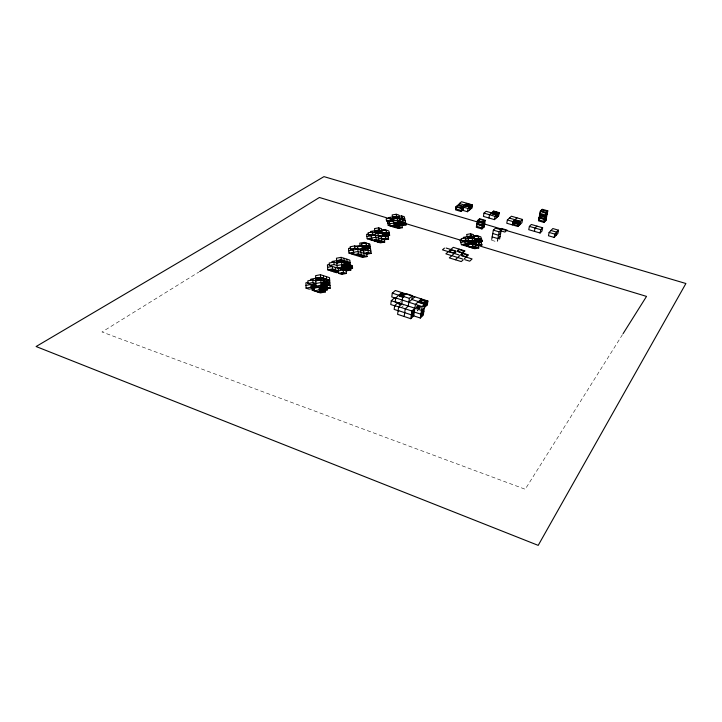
<?xml version="1.0" encoding="UTF-8"?>
<svg xmlns="http://www.w3.org/2000/svg" width="722" height="722" viewBox="0 0 722 722"><rect width="100%" height="100%" fill="white"/><g stroke="black" fill="none" stroke-linecap="round" stroke-linejoin="round"><path stroke-width="0.54" stroke-dasharray="3.61 2.71" d="M417.876 310.343L417.785 310.974L417.551 310.234M622.499 334.593L525.21 489.245L102.001 331.976L198.74 272.131M417.46 310.875L418.047 310.316M401.197 307.734L403.463 305.677M491.574 240.236L496.348 241.671M400.25 301.2L400.909 301.417"/><path stroke-width="1.08" d="M396.152 298.655L394.311 298.06L391.261 300.74L390.755 304.522L395.358 306.047M401.279 296.372L401.802 292.572L395.719 297.933L395.196 301.769L421.486 310.388L427.325 304.855L427.911 301.038L395.34 290.479L392.29 293.123L391.775 296.941L396.405 298.448M397.732 302.861L394.672 305.587L394.158 309.395L398.806 310.929M398.652 303.439L398.743 302.771L400.746 303.421M402.064 293.15L399.708 295.83L402.064 293.15L405.069 294.125M413.751 315.875L420.339 318.05L423.272 315.234L425.005 303.772L411.838 299.495L412.397 295.65L405.836 293.529L402.804 296.219L401.73 303.908L398.67 306.67L397.605 314.332L410.764 318.7L413.751 315.875L415.439 304.377L421.341 298.908L420.917 301.769M404.979 294.802L401.306 293.61L400.981 295.912L402.145 295.794L402.47 293.493L405.385 294.441M401.739 296.155L402.47 293.493M404.167 316.516L405.259 308.835L408.291 306.065L409.392 298.367L412.397 295.65M410.764 318.7L411.874 311.02L414.879 308.222M411.522 316.462L411.702 315.189L412.903 314.061L413.047 315.442L411.522 316.462L412.713 315.333L412.903 314.061M412.072 312.626L412.262 311.344L413.462 310.225L413.607 311.615L412.072 312.626L413.273 311.507L413.462 310.225M411.847 316.57L412.036 315.297L413.237 314.169M412.406 312.734L412.596 311.453L413.796 310.334M417.045 307.59L417.388 306.173L420.033 307.04L419.69 308.456L417.045 307.59L417.388 306.173M419.329 302.211L421.621 299.495L426.693 301.137L426.179 304.115L427.063 304.404L427.415 302.085L420.845 299.955L418.652 301.995L425.24 304.142L427.415 302.085M419.852 301.525L420.276 301.002L420.087 302.274M420.502 302.265L420.845 299.955M421.522 300.172L421.621 299.495M421.612 300.208L421.269 302.518L422.009 299.838L426.928 301.435L426.179 304.115M420.339 318.05L422.063 306.543L427.911 301.038M421.088 315.821L421.278 314.548L422.451 313.429L422.587 314.81L421.088 315.821L422.262 314.702L422.451 313.429M421.657 312.003L421.847 310.722L423.029 309.612L423.164 310.992L421.657 312.003L422.83 310.884L423.029 309.612M421.413 315.929L421.603 314.657L422.776 313.538M421.991 312.112L422.18 310.83L423.354 309.72M426.928 301.435L424.013 304.17L423.67 306.489L424.509 303.186L426.693 301.137M424.004 306.173L424.888 306.462L425.24 304.142M456.096 206.555L455.573 209.876L461.096 211.501L463.343 209.651L463.876 206.339L458.362 204.732L456.096 206.555L461.629 208.18L463.876 206.339M456.268 206.934L455.952 208.947L461.475 210.562L463.154 209.181L463.479 207.178L457.965 205.562L456.268 206.934L461.8 208.55L463.479 207.178L467.991 208.459L472.323 204.868L461.538 201.736L459.345 203.505L459.002 205.671M461.096 211.501L461.629 208.18M461.475 210.562L461.8 208.55M465.338 206.384L465.564 205.039L467.188 203.703L471.358 204.913L470.888 207.44L471.619 207.647L471.944 205.689L466.538 204.118L464.905 205.445L471.186 207.196L471.511 205.238L467.17 204.299M466.574 205.454L466.926 203.297L462.549 206.871M466.845 206.257L467.188 203.703M467.143 206.014L467.459 204.055M462.026 210.129L467.459 211.726L467.991 208.459M471.258 205.49L469.345 207.024L469.029 208.992L471.186 207.196M469.598 206.817L469.273 208.784L470.004 208.992L471.619 207.647M469.517 207.602L469.733 206.248L471.358 204.913M469.634 209.903L470.166 206.654L459.345 203.505M470.004 208.992L470.329 207.024L471.944 205.689M467.459 211.726L471.791 208.107L472.323 204.868M477.422 220.616L476.294 227.295L481.926 228.964L484.101 227.015L485.247 220.354L479.625 218.703L477.422 220.616L483.072 222.277L485.247 220.354M478.659 222.881L477.016 224.325L476.673 226.347L482.305 228.017L483.93 226.555L484.281 224.542L482.648 225.995L482.305 228.017M477.747 223.459L478.09 221.437L480.283 219.515L484.498 220.751L484.155 222.773L481.971 224.704L477.747 223.459L479.94 221.528L483.099 222.466M479.056 222.033L484.679 223.685L482.495 225.625L476.863 223.955L479.056 222.033L479.625 218.703M481.971 224.704L482.323 222.683L484.498 220.751M496.537 217.773L497.115 214.506L486.114 211.302L483.993 213.134L483.433 216.401L494.462 219.632L498.586 215.923L499.164 212.665L493.677 211.077L489.507 214.75L488.938 218.017M481.926 228.964L483.072 222.277M492.178 214.208L492.413 212.855L493.965 211.483L498.198 212.719L497.702 215.246L498.442 215.463L498.785 213.495L493.297 211.898L491.745 213.27L497.25 214.876L498.785 213.495M493.297 213.243L493.677 211.077M493.965 211.483L493.595 214.055L494.218 211.835L498.324 213.035L497.981 215.003L495.924 216.844L496.51 214.66M494.462 219.632L495.039 216.365L499.164 212.665M491.718 239.397L493.361 230.137L495.518 228.143L501.248 229.84L499.588 239.081M498.198 212.719L496.655 214.091L496.158 216.636L496.898 216.844L498.442 215.463M496.898 216.844L497.25 214.876M497.449 241.112L499.119 231.843L501.248 229.84M507.367 219.966L506.772 223.242L517.963 226.518L521.907 222.719L522.52 219.452L511.402 216.221L507.367 219.966L518.577 223.233L522.52 219.452M519.055 223.937L519.587 221.383L515.273 220.129L513.775 221.546L513.378 224.136L512.719 223.946L513.089 221.961L514.587 220.544L520.183 222.177L519.804 224.154L518.324 225.589L513.143 224.361L513.513 222.367L515.508 220.481L519.696 221.699L519.055 223.937L519.804 224.154M514.587 220.544L514.217 222.529L512.719 223.946M516.952 217.836L512.963 221.6L512.358 224.876L514.362 222.981L514.966 219.705M515.165 220.715L515.273 220.129M515.246 220.733L514.876 222.719L515.508 220.481M517.34 225.589L517.71 223.594L519.696 221.699M517.575 225.363L518.098 222.809L519.587 221.383M517.963 226.518L518.577 223.233M518.324 225.589L518.694 223.594L520.183 222.177M529.388 226.392L528.757 229.686L540.092 233.007L541.978 231.058L542.637 227.764L531.329 224.47L529.388 226.392L540.742 229.704L542.637 227.764M534.415 231.347L535.056 228.044L536.969 226.121M540.381 211.068L538.468 220.815L544.027 222.421L545.859 220.562L547.799 210.842L542.24 209.254L540.381 211.068L545.967 212.665L547.799 210.842M541.852 215.246L539.208 217.936L538.82 219.894L544.379 221.501L545.751 220.111L546.139 218.152L544.767 219.542L544.379 221.501M540.48 211.438L540.101 213.405L545.67 215.012L547.041 213.631L547.438 211.663L541.87 210.075L540.48 211.438L546.067 213.035L547.438 211.663M540.092 233.007L540.742 229.704M544.171 218.288L544.559 216.32L546.392 214.479L546.003 216.447L544.171 218.288L540.002 217.087L540.381 215.12L544.559 216.32M544.027 222.421L545.967 212.665M545.67 215.012L546.067 213.035M549.126 232.448L548.458 235.751L554.189 237.43L557.844 233.486L558.521 230.201L552.826 228.54L549.126 232.448L554.866 234.118L558.521 230.201M554.189 237.43L554.866 234.118M556.021 235.444L556.698 232.15L550.985 230.48M623.104 333.636L646.524 296.399L319.413 197.476L199.696 271.535M423.85 311.426L420.917 314.223L414.311 312.057L411.314 314.864L398.138 310.505M424.888 306.462L427.063 304.404M500.039 236.572L497.9 238.594L492.16 236.879M419.69 308.456L417.199 307.455M500.644 233.215L498.505 235.228L492.756 233.513M420.033 307.04L417.235 306.308M499.967 229.731L501.357 228.432L507.006 230.092L504.931 232.06L501.158 230.941M419.103 302.085L420.276 301.002M422.009 299.838L419.076 302.563L424.013 304.17M463.226 259.785L461.277 261.59L449.31 257.898L456.205 251.716M464.201 258.891L468.515 254.902L457.865 251.644M467.396 254.956L465.654 256.626L461.421 255.326M461.268 255.137L462.955 253.593M455.284 259.74L459.697 255.723M460.663 254.848L464.977 250.913L453.245 247.33L445.871 253.846L462.522 258.972M408.842 302.22L414.807 296.787M461.205 255.092L462.874 253.575L467.441 254.974M457.775 251.139L459.382 249.595L463.912 250.985L462.125 252.61L457.928 251.328M498.324 213.035L496.556 214.669M457.179 250.85L459.102 249.117M398.743 303.466L398.391 303.781L401.306 304.738M401.306 293.61L399.04 295.605L403.697 297.121M451.088 249.965L449.246 251.59L453.795 252.98L455.537 251.364L451.088 249.965L449.328 251.608M494.218 211.835L492.142 213.667L496.276 214.867M399.798 295.858L399.447 296.164L403.354 297.437M444.463 248.115L442.469 249.848L458.993 254.92M465.464 205.617L467.098 204.281M465.537 205.635L469.345 207.024M317.328 291.896L327.301 289.874L327.039 285.587M320.108 291.878L322.626 291.778M320.884 292.275L322.887 291.868L319.855 291.932L320.875 292.139M325.315 290.271L325.414 291.905L320.415 292.924L312.193 290.181L312.139 288.556M320.758 287.401L323.483 287.564M324.674 287.329L325.225 287.221M320.27 287.852L323.492 287.879M324.692 287.636L326.488 287.275L326.615 289.296L324.756 288.674L324.638 286.67L326.488 287.275M312.193 290.181L314.205 289.784M327.301 289.874L324.232 288.854L314.241 290.867L314.133 288.159L311.074 287.139L310.983 284.468L307.942 283.466L307.87 280.822L312.816 279.856L315.839 280.849L320.748 279.892L329.837 282.88M327.201 288.258L327.698 288.159L327.183 287.988M327.237 288.8L330.198 288.195L329.494 277.663L320.487 274.712L315.613 275.651L316.065 286.156L319.124 287.166L319.25 289.856L325.414 291.905M321.001 289.802L325.279 289.558M322.238 290.542L325.965 289.793L324.097 289.17L320.369 289.928L322.22 290.181M307.915 282.401L305.92 282.789L306.056 288.141L325.956 284.188L330.017 285.524M312.915 287.112L317.102 286.851M322.761 285.109L326.994 284.883M314.052 287.825L317.779 287.076L315.929 286.463L312.193 287.212L314.034 287.464M323.979 285.84L327.671 285.109L325.83 284.495L322.138 285.235L323.961 285.488M319.711 287.329L323.42 286.589L323.537 288.656L319.81 289.405L319.711 287.329L322.093 287.843M323.438 286.869L320.252 287.509L320.342 289.296M321.931 287.175L323.456 287.248M321.678 287.221L323.474 287.383M305.993 285.452L325.793 281.553L325.956 284.188M311.57 284.63L315.288 283.899L315.379 285.948L311.642 286.688L311.57 284.63L313.953 285.461L312.617 284.703M321.47 282.681L325.144 281.95L325.27 283.99L321.579 284.721L321.47 282.681L323.853 283.493L323.862 282.464M315.306 284.179L312.112 284.811L312.175 286.589M322.003 282.853L325.171 282.23M313.944 285.145L315.333 284.874M325.207 282.916L322.508 282.753M326.389 282.681L326.931 282.573M312.121 285.154L315.343 285.181M322.03 283.195L325.225 283.223M326.407 282.988L328.185 282.636L328.32 284.621L326.47 284.008L326.353 282.031L328.185 282.636M324.214 279.396L324.756 279.297M324.232 279.703L326.001 279.36L326.127 281.318L324.295 280.714L324.178 278.755L326.001 279.36M307.942 283.466L312.915 282.492L315.947 283.493M327.237 280.389L327.779 280.28M327.256 280.696L329.024 280.344L329.16 282.311L327.319 281.706L327.201 279.748L329.024 280.344M473.524 246.942L471.195 247.032L472.152 247.321M338.248 268.34L338.663 273.376L343.419 272.456L346.416 273.421L346.163 270.894L329.376 265.47L329.214 263.007L333.916 262.131L336.849 263.07L341.524 262.194L352.309 265.66L352.58 268.133L333.69 271.761M471.899 247.854L475.924 247.068L474.715 243.531M319.972 277.69L320.072 279.694L316.389 280.416L316.299 278.394L319.972 277.69M316.832 278.575L319.981 277.961M341.335 273.376L343.744 273.295M342.093 273.746L343.988 273.376L341.091 273.421L342.084 273.62M476.385 247.808L474.065 247.908L475.022 248.197M346.416 273.421L341.659 274.351L338.663 273.376M317.346 278.475L320.017 278.638M321.2 278.412L321.741 278.304M464.273 245.534L476.303 243.233L473.334 234.605L470.545 233.766L466.602 234.497L469.471 243.133L478.018 245.715L478.785 247.935L474.769 248.72L461.421 244.668L460.031 240.273L461.638 239.975M316.85 278.909L320.036 278.945M321.218 278.71L322.987 278.367L323.095 280.317L321.272 279.721L321.164 277.771L322.987 278.367M333.374 270.795L335.784 270.723M334.133 271.165L336.037 270.795L333.14 270.84L334.124 271.039M347.796 268.719L351.307 268.052L349.511 267.474L346 268.142L347.796 268.719L346.587 268.033M467.387 245.877L468.56 245.534L466.439 245.588L468.596 245.642M467.125 246.401L468.749 246.094M475.166 244.857L479.155 244.09L481.998 244.948L480.762 241.446M336.353 271.761L338.528 271.734M345.829 269.938L348.221 269.866M338.519 271.607L336.118 271.806L338.537 271.86M346.587 270.308L348.473 269.947L345.594 269.983L346.578 270.181M477.513 244.875L479.616 244.821M478.785 247.935L473.063 246.202L469.038 246.978L468.307 244.758L465.455 243.901L464.742 241.708L461.918 240.85L461.223 238.675L465.212 237.935L468.027 238.783L471.989 238.034L474.805 238.883L478.749 238.143L481.565 238.982M478.262 245.2L479.859 244.893L477.314 244.911L478.226 245.092M338.582 272.365L336.678 272.726L327.743 269.829L327.418 264.839L329.313 264.487M346.163 270.894L350.874 269.992L350.712 268.494M478.018 245.715L481.998 244.948M327.743 269.829L332.517 268.918L338.456 270.849M352.58 268.133L346.659 266.228L337.255 268.015L336.452 258.214L341.091 257.357L349.827 260.146L350.341 265.028M477.016 241.013L480.554 240.877M349.98 265.777L350.495 265.678M461.421 244.668L473.47 242.375L476.303 243.233M350.008 266.066L351.695 265.741L351.903 267.591L350.107 267.014L349.917 265.164L351.695 265.741M478.226 241.626L481.186 241.067L479.48 240.552L476.511 241.112L478.126 241.338M470.437 243.197L473.433 242.628L475.148 243.143L472.161 243.72L471.024 243.124M330.405 269.829L332.815 269.757M343.636 267.077L347.679 266.878M476.006 242.357L482.341 241.148L480.798 236.843L476.132 235.444L473.776 235.877M331.154 270.199L333.068 269.838L330.162 269.875L331.145 270.073M344.836 267.763L348.347 267.095L346.551 266.517L343.04 267.185L344.8 267.429M465.907 244.632L463.587 244.722L464.535 245.011M472.062 243.422L474.516 242.953M330.712 270.795L335.477 269.884L335.288 267.384M340.224 268.981L349.619 267.176L349.358 264.712M347.76 268.385L350.639 267.835M347.787 262.979L349.475 262.655L349.665 264.496L347.887 263.918L347.697 262.086L349.475 262.655M475.338 239.018L478.298 238.459L478.876 240.128L475.915 240.688L475.338 239.018L477.558 239.713L476.249 239.09M478.379 238.693L475.843 239.172L476.339 240.607M327.58 267.32L332.328 266.427L332.517 268.918M342.309 264.803L345.811 264.144L346 266.039L342.49 266.707L342.309 264.803L343.537 265.227M460.726 242.466L472.729 240.191L481.222 242.754M342.986 266.608L342.842 265.001L345.838 264.396M477.468 239.46L478.578 239.253M469.282 241.085L472.269 240.525L472.838 242.204L469.841 242.772L469.282 241.085L471.511 241.78L470.193 241.157M469.787 241.238L472.35 240.751M475.933 239.451L478.659 239.505M479.616 239.325L481.042 239.054L481.619 240.67L479.904 240.155L479.336 238.54L481.042 239.054M343.311 264.875L345.901 265.037M347.029 264.83L347.544 264.73M342.86 265.29L345.928 265.326M347.056 265.118L348.753 264.793L348.943 266.644L347.156 266.066L346.966 264.225L348.753 264.793M471.421 241.527L472.54 241.319M469.878 241.518L472.621 241.572M473.587 241.392L475.031 241.112L475.59 242.754L473.867 242.231L473.316 240.597L475.031 241.112M475.554 241.049L479.507 240.3L482.341 241.148M337.752 261.265L340.802 261.31M341.93 261.093L343.618 260.786L343.789 262.609L342.011 262.041L341.849 260.218L343.618 260.786M468.749 236.834L471.069 236.997M349.006 253.124L358.067 251.473L366.722 254.207L367.047 256.572L362.516 257.411L349.006 253.124L348.509 248.449L350.314 248.124M468.434 237.195L471.159 237.249M472.116 237.069L473.542 236.798L474.092 238.413L472.396 237.899L471.845 236.293L473.542 236.798M344.827 261.752L345.342 261.653M344.854 262.032L346.542 261.716L346.722 263.548L344.945 262.979L344.773 261.156L346.542 261.716M329.376 265.47L334.106 264.586L337.057 265.534L346.416 263.765L346.659 266.228M461.918 240.85L465.925 240.092L468.749 240.949M347.76 262.691L348.275 262.591M368.653 253.242L366.144 253.35L367.101 253.648M356.713 255.57L361.244 254.731L360.648 250.047L369.565 248.422L368.906 243.855M366.722 254.207L371.198 253.377L369.854 244.153L364.186 242.384L359.764 243.17L360.179 246.355M361.578 255.516L359.042 255.624L360.007 255.931M359.619 256.49L364.141 255.651L363.337 249.55M337.21 260.786L340.703 260.137L340.865 262.005L337.364 262.664L337.21 260.786L339.502 261.554L338.212 260.859M340.721 260.389L337.725 260.949L337.86 262.573M467.847 236.762L470.807 236.211L471.367 237.863L468.397 238.422L467.847 236.762L469.968 237.204M468.343 236.915L470.888 236.437M364.484 256.436L361.948 256.545L362.913 256.851M339.475 261.265L340.784 261.021M341.903 260.813L342.418 260.714M353.627 252.998L351.334 253.178L353.654 253.232M351.894 254.036L353.708 253.711M367.047 256.572L358.356 253.819L353.816 254.649L353.284 249.956L350.423 249.054L350.17 246.743L354.646 245.94L357.498 246.834L366.388 245.236L370.187 246.428M363.834 253.287L368.319 252.465L371.198 253.377M358.681 254.604L356.145 254.704L357.11 255.01M363.843 248.296L367.706 248.142M365.016 248.946L368.346 248.341L366.614 247.799L363.283 248.404L364.971 248.639M353.645 253.115L352.291 253.485M367.2 238.774L375.882 237.249L384.303 239.857L384.7 242.087L380.359 242.863L367.2 238.774L366.568 234.361L368.301 234.063M362.498 246.184L365.819 245.579L366.063 247.348L362.733 247.953L362.498 246.184L364.736 246.915L363.464 246.256M365.855 245.823L363.004 246.337L363.211 247.863M350.423 249.054L354.926 248.242L363.518 250.949L367.985 250.137L370.855 251.039M364.7 246.644L365.937 246.419M367.011 246.229L367.498 246.139M363.049 246.635L365.973 246.689M367.047 246.491L368.653 246.202L368.897 247.926L367.173 247.375L366.929 245.66L368.653 246.202M369.294 246.554L369.52 248.115M348.762 250.778L366.704 247.529L370.521 248.72M374.709 241.103L379.05 240.336L377.958 233.729L372.408 232.015L368.112 232.755L368.428 234.939L371.216 235.805L371.884 240.227L376.234 239.46L384.7 242.087M384.655 239.334L386.378 239.027L383.933 239.009M384.303 239.857L388.598 239.09L387.958 235.571M377.173 241.13L379.393 241.076M377.895 241.455L379.628 241.148L376.956 241.166L377.877 241.347M377.534 241.987L381.866 241.211L381.117 236.78L372.742 234.19L368.428 234.939M355.603 246.238L361.839 245.128M360.693 246.265L360.603 245.588L361.866 245.363M361.108 245.742L361.902 245.597M379.998 242.005L382.218 241.951M380.72 242.339L382.452 242.023L379.781 242.041L380.702 242.222M369.664 238.792L371.677 238.783M371.649 238.675L369.447 238.829L371.686 238.892M370.016 239.641L371.758 239.334M381.496 238.982L385.792 238.224L388.598 239.09M375.07 240.579L376.812 240.273L374.348 240.255M383.301 233.558L386.135 233.621M387.154 233.441L388.698 233.17L388.996 234.794L387.308 234.28L387.01 232.655L388.698 233.17M378.319 235.913L386.866 234.415L389.654 235.273L388.851 230.95L384.248 229.542L381.712 229.975M384.131 235.137L387.849 234.993M385.286 235.751L388.472 235.192L386.784 234.668L383.59 235.228L385.232 235.453M381.117 236.78L389.654 235.273M382.227 232.989L379.456 232.132L375.178 232.872L374.492 228.576L378.734 227.854L381.487 228.694L382.606 235.164L388.201 236.888M376.703 232.845L380.431 232.71M377.85 233.459L381.054 232.908L379.366 232.385L376.171 232.944L377.805 233.17M377.958 233.729L386.478 232.249L389.257 233.107M382.759 233.125L385.945 232.574L386.243 234.244L383.048 234.803L382.759 233.125L384.943 233.829L383.689 233.206M385.981 232.8L383.256 233.278L383.508 234.722M366.884 236.554L375.53 235.047L376.234 239.46M384.898 233.576L386.089 233.368M387.109 233.188L387.579 233.107M405.177 220.751L397.055 218.306L392.967 218.983L390.259 218.17L386.153 218.847L386.532 220.905L389.248 221.726L390.042 225.896L398.336 224.488L401.983 225.589L406.089 224.885L404.275 216.69L401.585 215.878L399.158 216.275M395.151 226.762L397.29 226.717M395.864 227.078L397.524 226.789L394.943 226.798L395.837 226.97M378.554 230.309L378.833 231.961L375.63 232.52L375.368 230.85L378.554 230.309M378.599 230.535L375.855 231.004L376.09 232.439M395.53 227.565L399.681 226.852L399.419 225.598M376.297 230.932L378.689 231.094M379.718 230.914L380.187 230.832M397.903 227.592L400.042 227.556M375.9 231.284L378.725 231.347M379.754 231.166L381.297 230.905L381.577 232.511L379.898 231.997L379.628 230.39L381.297 230.905M398.616 227.908L400.268 227.629L397.696 227.629L398.589 227.809M401.983 225.589L402.434 227.692L398.282 228.405L388.21 225.336L387.434 221.176M395.972 223.179L397.515 223.333M395.214 223.315L397.551 223.477M398.544 223.306L398.995 223.224M388.21 225.336L389.88 225.056M394.844 223.649L397.596 223.721M398.589 223.549L400.087 223.297L400.412 224.858L398.761 224.352L398.436 222.791L400.087 223.297M400.809 224.064L400.755 223.856M400.89 224.479L403.354 224.055L401.585 215.878M395.683 225.165L399.302 225.047M396.82 225.76L399.916 225.228L398.255 224.722L395.16 225.255L396.766 225.481M401.594 224.795L403.724 224.75M392.786 226.735L401.071 225.318L398.896 215.075L396.216 214.263L392.154 214.93L394.194 225.192L402.434 227.692M402.307 225.102L403.95 224.822L401.396 224.822L402.28 225.002M387.822 223.251L389.483 222.972M389.645 223.802L397.903 222.403L406.089 224.885M394.302 223.233L397.389 222.719L397.723 224.316L394.627 224.84L394.302 223.233L395.439 223.612M394.79 223.387L397.434 222.936M396.179 223.152L397.497 223.224M399.582 218.306L402.019 217.9L404.726 218.712M399.627 218.513L401.513 218.197L401.856 219.75M386.532 220.905L390.656 220.21L393.373 221.031M399.672 218.73L401.567 218.414M399.708 218.883L401.676 218.946M401.73 219.181L400.539 219.136M402.714 219.019L404.185 218.775L404.528 220.3L402.885 219.804L402.551 218.279L404.185 218.775M389.248 221.726L397.479 220.345L405.629 222.809M393.075 217.078L396.125 216.573L396.45 218.143L393.382 218.649L393.075 217.078L395.187 217.746L393.968 217.16M396.17 216.79L393.553 217.223L393.824 218.576M395.142 217.512L396.279 217.322M397.262 217.16L397.714 217.078M393.607 217.484L396.324 217.557M397.317 217.394L398.788 217.151L399.113 218.667L397.479 218.179L397.163 216.654L398.788 217.151M545.191 213.107L547.041 213.631M545.3 213.559L547.15 214.091L545.318 215.932L539.74 214.326M542.89 215.544L544.966 216.14M539.208 217.936L544.767 219.542M543.901 219.578L545.751 220.111M544.018 220.03L545.859 220.562M465.564 205.039L469.733 206.248M492.413 212.855L496.655 214.091M509.398 218.089L520.553 221.338L519.939 224.614L514.362 222.981M469.634 207.476L471.791 208.107M496.763 215.391L498.586 215.923M513.775 221.546L518.098 222.809M483.993 213.134L495.039 216.365M513.089 221.961L519.326 223.685M513.513 222.367L517.71 223.594M461.322 208.64L463.154 209.181M461.511 209.109L463.343 209.651M478.09 221.437L482.323 222.683M477.386 221.934L323.97 176.628L36.1 346.524L538.206 545.372L685.9 283.511L483.866 223.847M477.016 224.325L482.648 225.995M482.061 225.995L483.93 226.555M482.233 226.455L484.101 227.015M493.361 230.137L499.119 231.843M471.944 236.581L473.009 236.897M479.435 238.829L480.509 239.153M399.329 217.087L396.631 216.275L388.463 217.62L388.617 218.441M397.217 216.934L398.237 217.241M402.605 218.558L403.634 218.865M473.415 240.895L474.489 241.22M398.49 223.071L399.528 223.387M446.124 248.043L455.51 250.922M379.673 230.679L380.729 231.004M387.064 232.944L388.12 233.269M461.367 255.651L472.089 258.945L469.706 261.183L464.914 259.712M375.368 230.85L377.498 231.293M366.975 245.976L368.058 246.31M360.603 245.588L361.957 246.04M365.115 249.234L362.254 248.332L361.659 243.756L366.072 242.971L366.704 247.529M350.08 262.582L341.307 259.767L331.967 261.499L332.039 262.474M341.876 260.543L342.986 260.904M344.8 261.481L345.919 261.833M347.733 262.42L348.852 262.781M347.002 264.55L348.121 264.911M349.944 265.497L351.072 265.858M342.842 265.001L344.593 265.29M350.874 269.992L341.975 267.122L341.091 257.357M402.145 295.794L404.085 296.426M421.666 302.148L426.576 303.745M399.798 295.145L403.815 296.453M419.428 301.534L424.509 303.186M402.804 296.219L409.392 298.367M392.29 293.123L403.436 296.751M424.518 303.944L427.325 304.855M395.719 297.933L422.063 306.543M329.665 280.262L320.613 277.293L310.803 279.197L310.839 280.235M391.261 300.74L401.432 304.079M397.984 303.222L401.658 304.422M321.182 278.114L322.328 278.493M324.196 279.107L325.342 279.486M327.219 280.1L328.366 280.479M316.299 278.394L318.646 278.909M326.371 282.392L327.526 282.771M398.67 306.67L411.874 311.02M394.672 305.587L399.329 307.121M330.198 288.195L321.028 285.163L320.487 274.712M324.656 287.031L325.821 287.41M306.056 288.141L309.124 289.161L328.997 285.19L328.826 282.546M479.507 240.3L477.991 236.004L474.065 236.735L471.267 235.895L463.343 237.367L463.614 238.224M476.132 235.444L476.43 236.293M478.388 241.897L479.155 244.09M477.107 239.794L477.314 240.417M470.545 233.766L473.47 242.375M472.314 243.991L473.063 246.202M469.589 237.538L469.796 238.152M471.051 241.87L471.258 242.502M468.352 236.942L468.822 238.341M469.796 241.265L470.266 242.691M465.212 237.935L465.925 240.092M396.216 214.263L398.336 224.488M396.396 223.667L394.79 223.414L395.06 224.768M394.717 217.818L394.835 218.405M395.963 223.991L396.089 224.587M390.259 218.17L390.656 220.21M386.866 234.415L386.089 230.101L381.857 230.832L379.095 229.984L370.557 231.446L370.693 232.313M384.248 229.542L384.393 230.39M385.395 236.022L385.792 238.224M384.447 233.91L384.564 234.533M378.734 227.854L379.456 232.132M377.046 231.636L377.146 232.249M372.408 232.015L372.742 234.19M367.787 248.747L368.319 252.465M364.186 242.384L364.312 243.287M364.222 247.005L364.312 247.664M357.498 246.834L358.356 253.819M354.646 245.94L354.926 248.242M346.903 259.216L347.399 264.081M343.997 258.286L344.556 264.117M344.602 264.631L344.665 265.272M344.078 265.678L344.15 266.391M343.194 269.938L343.419 272.456M338.961 261.653L339.024 262.348M333.916 262.131L334.106 264.586M326.479 276.679L326.804 281.887M323.483 275.696L323.835 281.932M324.079 286.174L324.232 288.854M323.285 283.611L323.321 284.369M322.012 282.889L322.102 284.612M321.534 288.277L321.579 289.044M318.095 279.324L318.131 280.064M316.841 278.611L316.913 280.307M313.384 285.569L313.411 286.336M312.816 279.856L312.915 282.492M546.5 217.331L544.668 219.181L539.108 217.575L540.958 215.734L546.5 217.331"/></g></svg>
